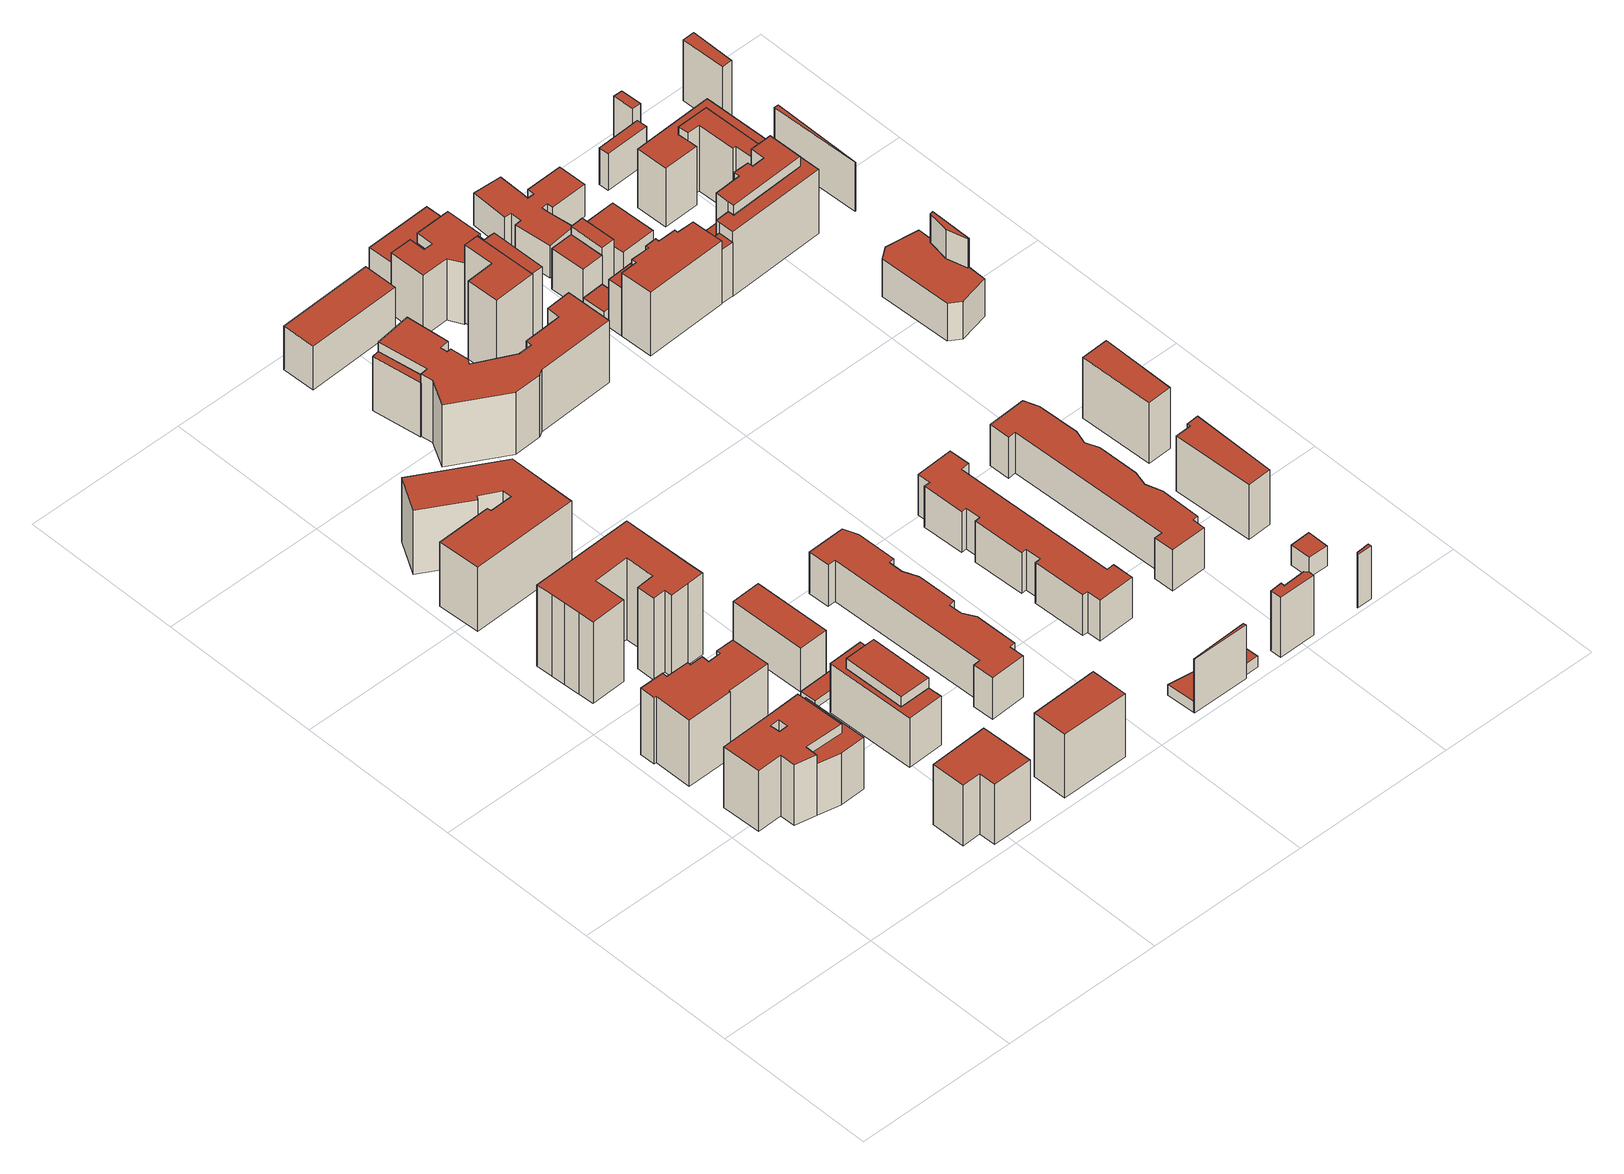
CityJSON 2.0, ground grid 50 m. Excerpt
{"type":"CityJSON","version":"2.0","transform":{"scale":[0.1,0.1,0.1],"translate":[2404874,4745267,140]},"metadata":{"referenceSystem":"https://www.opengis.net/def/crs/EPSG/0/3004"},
"CityObjects":{
"building1":{"type":"Building","attributes":{"ELEVATION":145.47,"GRONDA":166.79,"PIEDE":145.47,"ALTEZZA":21.32,"VOLUME":8102.01},"geometry":[{"type":"Solid","lod":"2","boundaries":[[[[0,1,2,3,4,5,6,7,8],[9,10,11,12]],[[0,8,13,14]],[[8,7,15,13]],[[7,6,16,15]],[[6,5,17,16]],[[5,4,18,17]],[[4,3,19,18]],[[3,2,20,19]],[[2,1,21,20]],[[1,0,14,21]],[[9,12,22,23]],[[12,11,24,22]],[[11,10,25,24]],[[10,9,23,25]],[[14,13,15,16,17,18,19,20,21],[23,22,24,25]]]],"semantics":{"surfaces":[{"type":"GroundSurface"},{"type":"WallSurface","hasWindows":0},{"type":"WallSurface","hasWindows":1},{"type":"RoofSurface"}],"values":[[0,1,1,2,1,2,2,2,2,2,1,2,1,2,3]]}}]},
"building2":{"type":"Building","attributes":{"ELEVATION":145.47,"GRONDA":163.65,"PIEDE":145.47,"ALTEZZA":18.18,"VOLUME":2042.93},"geometry":[{"type":"Solid","lod":"2","boundaries":[[[[26,27,28,29]],[[27,6,30,28]],[[6,7,31,30]],[[0,8,7,6,27,26,32]],[[0,32,33,34]],[[32,26,29,33]],[[7,8,35,31]],[[8,0,34,35]],[[34,33,29,28,30,31,35]]]],"semantics":{"surfaces":[{"type":"WallSurface","hasWindows":1},{"type":"WallSurface","hasWindows":0},{"type":"GroundSurface"},{"type":"RoofSurface"}],"values":[[0,1,0,2,1,0,1,1,3]]}}]},
"building3":{"type":"Building","attributes":{"ELEVATION":143.16,"GRONDA":166.51,"PIEDE":143.16,"ALTEZZA":23.35,"VOLUME":9089.71},"geometry":[{"type":"Solid","lod":"2","boundaries":[[[[36,37,38,39,40,41,42,43,44,45,46,47,48,49,50,51]],[[36,51,52,53]],[[51,50,54,52]],[[50,49,55,54]],[[49,48,56,55]],[[48,47,57,56]],[[47,46,58,57]],[[46,45,59,58]],[[45,44,60,59]],[[44,43,61,60]],[[43,42,62,61]],[[42,41,63,62]],[[41,40,64,63]],[[40,39,65,64]],[[39,38,66,65]],[[38,37,67,66]],[[37,36,53,67]],[[53,52,54,55,56,57,58,59,60,61,62,63,64,65,66,67]]]],"semantics":{"surfaces":[{"type":"GroundSurface"},{"type":"WallSurface","hasWindows":1},{"type":"WallSurface","hasWindows":0},{"type":"RoofSurface"}],"values":[[0,1,1,1,1,1,2,2,1,2,2,1,1,1,2,2,2,3]]}}]},
"building4":{"type":"Building","attributes":{"ELEVATION":145.33,"GRONDA":166.52,"PIEDE":145.33,"ALTEZZA":21.19,"VOLUME":8029.02},"geometry":[{"type":"Solid","lod":"2","boundaries":[[[[68,69,70,71,72,73]],[[68,73,74,75]],[[73,72,76,74]],[[72,71,77,76]],[[71,70,78,77]],[[70,69,79,78]],[[69,68,75,79]],[[75,74,76,77,78,79]]]],"semantics":{"surfaces":[{"type":"GroundSurface"},{"type":"WallSurface","hasWindows":0},{"type":"WallSurface","hasWindows":1},{"type":"RoofSurface"}],"values":[[0,1,2,2,2,2,2,3]]}}]},
"building5":{"type":"Building","attributes":{"ELEVATION":145.75,"GRONDA":174.41,"PIEDE":145.75,"ALTEZZA":28.66,"VOLUME":17131.13},"geometry":[{"type":"Solid","lod":"2","boundaries":[[[[80,81,82,83]],[[84,85,86,87,88,89,90,91,92,93,94,95,96,97,98,81,80]],[[84,80,83,99]],[[81,98,100,82]],[[98,97,101,100]],[[97,96,102,101]],[[96,95,103,102]],[[95,94,104,103]],[[94,93,105,104]],[[93,92,106,105]],[[92,91,107,106]],[[91,90,108,107]],[[90,89,109,108]],[[89,88,110,109]],[[88,87,111,110]],[[87,86,112,111]],[[86,85,113,112]],[[85,84,99,113]],[[99,83,82,100,101,102,103,104,105,106,107,108,109,110,111,112,113]]]],"semantics":{"surfaces":[{"type":"WallSurface","hasWindows":0},{"type":"GroundSurface"},{"type":"WallSurface","hasWindows":1},{"type":"RoofSurface"}],"values":[[0,1,0,0,2,2,2,2,0,0,0,0,0,0,0,2,0,2,3]]}}]},
"building6":{"type":"Building","attributes":{"ELEVATION":145.65,"GRONDA":168.22,"PIEDE":145.65,"ALTEZZA":22.57,"VOLUME":17190.1},"geometry":[{"type":"Solid","lod":"2","boundaries":[[[[114,115,116,117,118,119,120,121,122,123,124,125]],[[114,125,126,127]],[[125,124,128,126]],[[124,123,129,128]],[[123,122,130,129]],[[122,121,131,130]],[[121,120,132,131]],[[120,119,133,132]],[[119,118,134,133]],[[118,117,135,134]],[[117,116,136,135]],[[116,115,137,136]],[[115,114,127,137]],[[127,126,128,129,130,131,132,133,134,135,136,137]]]],"semantics":{"surfaces":[{"type":"GroundSurface"},{"type":"WallSurface","hasWindows":1},{"type":"WallSurface","hasWindows":0},{"type":"RoofSurface"}],"values":[[0,1,1,2,2,2,1,1,1,1,2,1,1,3]]}}]},
"building7":{"type":"Building","attributes":{"ELEVATION":145.27,"GRONDA":162.63,"PIEDE":145.27,"ALTEZZA":17.36,"VOLUME":2050.56},"geometry":[{"type":"Solid","lod":"2","boundaries":[[[[138,139,140,141,142,143,144,145]],[[138,145,146,147]],[[145,144,148,146]],[[144,143,149,148]],[[143,142,150,149]],[[142,141,151,150]],[[141,140,152,151]],[[140,139,153,152]],[[139,138,147,153]],[[147,146,148,149,150,151,152,153]]]],"semantics":{"surfaces":[{"type":"GroundSurface"},{"type":"WallSurface","hasWindows":1},{"type":"WallSurface","hasWindows":0},{"type":"RoofSurface"}],"values":[[0,1,1,1,1,2,2,2,1,3]]}}]},
"building8":{"type":"Building","attributes":{"ELEVATION":145.27,"GRONDA":166.13,"PIEDE":145.27,"ALTEZZA":20.86,"VOLUME":3864.51},"geometry":[{"type":"Solid","lod":"2","boundaries":[[[[141,140,139,138,154]],[[141,154,155,156]],[[154,138,157,155]],[[138,139,158,157]],[[139,140,159,158]],[[140,141,156,159]],[[156,155,157,158,159]]]],"semantics":{"surfaces":[{"type":"GroundSurface"},{"type":"WallSurface","hasWindows":1},{"type":"WallSurface","hasWindows":0},{"type":"RoofSurface"}],"values":[[0,1,2,1,1,2,3]]}}]},
"building9":{"type":"Building","attributes":{"ELEVATION":143.4,"GRONDA":145.98,"PIEDE":143.4,"ALTEZZA":2.58,"VOLUME":178.79},"geometry":[{"type":"Solid","lod":"2","boundaries":[[[[160,161,162,163,164]],[[160,164,165,166]],[[164,163,167,165]],[[163,162,168,167]],[[162,161,169,168]],[[161,160,166,169]],[[166,165,167,168,169]]]],"semantics":{"surfaces":[{"type":"GroundSurface"},{"type":"WallSurface","hasWindows":1},{"type":"WallSurface","hasWindows":0},{"type":"RoofSurface"}],"values":[[0,1,1,1,2,1,3]]}}]},
"building10":{"type":"Building","attributes":{"ELEVATION":145.9,"GRONDA":161.18,"PIEDE":145.9,"ALTEZZA":15.28,"VOLUME":3222.64},"geometry":[{"type":"Solid","lod":"2","boundaries":[[[[170,171,172,173]],[[170,173,174,175]],[[173,172,176,174]],[[172,171,177,176]],[[171,170,175,177]],[[175,174,176,177]]]],"semantics":{"surfaces":[{"type":"GroundSurface"},{"type":"WallSurface","hasWindows":1},{"type":"RoofSurface"}],"values":[[0,1,1,1,1,2]]}}]},
"building11":{"type":"Building","attributes":{"ELEVATION":145.06,"GRONDA":167.43,"PIEDE":145.06,"ALTEZZA":22.37,"VOLUME":11448.32},"geometry":[{"type":"Solid","lod":"2","boundaries":[[[[178,179,180,181]],[[178,181,182,183]],[[181,180,184,182]],[[180,179,185,184]],[[179,178,183,185]],[[183,182,184,185]]]],"semantics":{"surfaces":[{"type":"GroundSurface"},{"type":"WallSurface","hasWindows":0},{"type":"WallSurface","hasWindows":1},{"type":"RoofSurface"}],"values":[[0,1,1,2,1,3]]}}]},
"building12":{"type":"Building","attributes":{"ELEVATION":144.64,"GRONDA":159.07,"PIEDE":144.64,"ALTEZZA":14.43,"VOLUME":9654.58},"geometry":[{"type":"Solid","lod":"2","boundaries":[[[[186,187,188,189,190,191,192,193,194,195,196,197,198,199,200,201,202,203,204]],[[186,204,205,206]],[[204,203,207,205]],[[203,202,208,207]],[[202,201,209,208]],[[201,200,210,209]],[[200,199,211,210]],[[199,198,212,211]],[[198,197,213,212]],[[197,196,214,213]],[[196,195,215,214]],[[195,194,216,215]],[[194,193,217,216]],[[193,192,218,217]],[[192,191,219,218]],[[191,190,220,219]],[[190,189,221,220]],[[189,188,222,221]],[[188,187,223,222]],[[187,186,206,223]],[[206,205,207,208,209,210,211,212,213,214,215,216,217,218,219,220,221,222,223]]]],"semantics":{"surfaces":[{"type":"GroundSurface"},{"type":"WallSurface","hasWindows":1},{"type":"WallSurface","hasWindows":0},{"type":"RoofSurface"}],"values":[[0,1,2,1,2,1,1,1,1,2,1,1,1,1,2,2,1,1,2,1,3]]}}]},
"building13":{"type":"Building","attributes":{"ELEVATION":144.85,"GRONDA":163.81,"PIEDE":144.85,"ALTEZZA":18.96,"VOLUME":658.13},"geometry":[{"type":"Solid","lod":"2","boundaries":[[[[224,225,226,227]],[[224,227,228,229]],[[227,226,230,228]],[[226,225,231,230]],[[225,224,229,231]],[[229,228,230,231]]]],"semantics":{"surfaces":[{"type":"GroundSurface"},{"type":"WallSurface","hasWindows":1},{"type":"WallSurface","hasWindows":0},{"type":"RoofSurface"}],"values":[[0,1,1,1,2,3]]}}]},
"building14":{"type":"Building","attributes":{"ELEVATION":145.93,"GRONDA":161.15,"PIEDE":145.93,"ALTEZZA":15.22,"VOLUME":4550.49},"geometry":[{"type":"Solid","lod":"2","boundaries":[[[[232,233,234,235]],[[232,235,236,237]],[[235,234,238,236]],[[234,233,239,238]],[[233,232,237,239]],[[237,236,238,239]]]],"semantics":{"surfaces":[{"type":"GroundSurface"},{"type":"WallSurface","hasWindows":1},{"type":"RoofSurface"}],"values":[[0,1,1,1,1,2]]}}]},
"building15":{"type":"Building","attributes":{"ELEVATION":145.15,"GRONDA":167.04,"PIEDE":145.15,"ALTEZZA":21.89,"VOLUME":17002.85},"geometry":[{"type":"Solid","lod":"2","boundaries":[[[[240,241,242,243,244,245,246,247,248,249,250,251,252,253,254,255,256,257,258,259,260,261]],[[240,261,262,263]],[[261,260,264,262]],[[260,259,265,264]],[[259,258,266,265]],[[258,257,267,266]],[[257,256,268,267]],[[256,255,269,268]],[[255,254,270,269]],[[254,253,271,270]],[[253,252,272,271]],[[252,251,273,272]],[[251,250,274,273]],[[250,249,275,274]],[[249,248,276,275]],[[248,247,277,276]],[[247,246,278,277]],[[246,245,279,278]],[[245,244,280,279]],[[244,243,281,280]],[[243,242,282,281]],[[242,241,283,282]],[[241,240,263,283]],[[263,262,264,265,266,267,268,269,270,271,272,273,274,275,276,277,278,279,280,281,282,283]]]],"semantics":{"surfaces":[{"type":"GroundSurface"},{"type":"WallSurface","hasWindows":0},{"type":"WallSurface","hasWindows":1},{"type":"RoofSurface"}],"values":[[0,1,2,1,2,1,2,2,2,2,2,2,2,1,1,1,2,2,2,2,1,1,2,3]]}}]},
"building16":{"type":"Building","attributes":{"ELEVATION":144.18,"GRONDA":162.97,"PIEDE":144.18,"ALTEZZA":18.79,"VOLUME":3907.02},"geometry":[{"type":"Solid","lod":"2","boundaries":[[[[284,285,286,287]],[[284,287,288,289]],[[287,286,290,288]],[[286,285,291,290]],[[285,284,289,291]],[[289,288,290,291]]]],"semantics":{"surfaces":[{"type":"GroundSurface"},{"type":"WallSurface","hasWindows":1},{"type":"WallSurface","hasWindows":0},{"type":"RoofSurface"}],"values":[[0,1,2,2,1,3]]}}]},
"building17":{"type":"Building","attributes":{"ELEVATION":144.15,"GRONDA":147.93,"PIEDE":144.15,"ALTEZZA":3.78,"VOLUME":590.71},"geometry":[{"type":"Solid","lod":"2","boundaries":[[[[285,292,293,294]],[[292,295,296,293]],[[295,297,298,296]],[[297,284,299,298]],[[285,284,297,295,292]],[[284,285,294,299]],[[294,293,296,298,299]]]],"semantics":{"surfaces":[{"type":"WallSurface","hasWindows":0},{"type":"WallSurface","hasWindows":1},{"type":"GroundSurface"},{"type":"RoofSurface"}],"values":[[0,0,1,0,2,0,3]]}}]},
"building18":{"type":"Building","attributes":{"ELEVATION":144.5,"GRONDA":158.79,"PIEDE":144.5,"ALTEZZA":14.29,"VOLUME":9733.17},"geometry":[{"type":"Solid","lod":"2","boundaries":[[[[300,301,302,303,304,305,306,307,308,309,310,311,312,313,314,315,316,317,318,319]],[[300,319,320,321]],[[319,318,322,320]],[[318,317,323,322]],[[317,316,324,323]],[[316,315,325,324]],[[315,314,326,325]],[[314,313,327,326]],[[313,312,328,327]],[[312,311,329,328]],[[311,310,330,329]],[[310,309,331,330]],[[309,308,332,331]],[[308,307,333,332]],[[307,306,334,333]],[[306,305,335,334]],[[305,304,336,335]],[[304,303,337,336]],[[303,302,338,337]],[[302,301,339,338]],[[301,300,321,339]],[[321,320,322,323,324,325,326,327,328,329,330,331,332,333,334,335,336,337,338,339]]]],"semantics":{"surfaces":[{"type":"GroundSurface"},{"type":"WallSurface","hasWindows":1},{"type":"WallSurface","hasWindows":0},{"type":"RoofSurface"}],"values":[[0,1,2,2,2,1,2,2,1,2,2,1,2,2,1,1,2,1,1,1,2,3]]}}]},
"building19":{"type":"Building","attributes":{"ELEVATION":144.81,"GRONDA":172.16,"PIEDE":144.81,"ALTEZZA":27.35,"VOLUME":4652.11},"geometry":[{"type":"Solid","lod":"2","boundaries":[[[[340,341,342,343,344,345,346]],[[340,346,347,348]],[[346,345,349,347]],[[345,344,350,349]],[[344,343,351,350]],[[343,342,352,351]],[[342,341,353,352]],[[341,340,348,353]],[[348,347,349,350,351,352,353]]]],"semantics":{"surfaces":[{"type":"GroundSurface"},{"type":"WallSurface","hasWindows":0},{"type":"WallSurface","hasWindows":1},{"type":"RoofSurface"}],"values":[[0,1,2,2,1,1,1,2,3]]}}]},
"building20":{"type":"Building","attributes":{"ELEVATION":144.22,"GRONDA":165.76,"PIEDE":144.22,"ALTEZZA":21.54,"VOLUME":5627.89},"geometry":[{"type":"Solid","lod":"2","boundaries":[[[[354,355,356,357]],[[358,355,354,359,360,361,362,363,364,365,366,367,368]],[[358,368,369,370]],[[368,367,371,369]],[[367,366,372,371]],[[366,365,373,372]],[[365,364,374,373]],[[364,363,375,374]],[[363,362,376,375]],[[362,361,377,376]],[[361,360,378,377]],[[360,359,379,378]],[[359,354,357,379]],[[355,358,370,356]],[[370,369,371,372,373,374,375,376,377,378,379,357,356]]]],"semantics":{"surfaces":[{"type":"WallSurface","hasWindows":0},{"type":"GroundSurface"},{"type":"WallSurface","hasWindows":1},{"type":"RoofSurface"}],"values":[[0,1,2,2,2,0,0,0,0,0,0,2,0,0,3]]}}]},
"building21":{"type":"Building","attributes":{"ELEVATION":144.22,"GRONDA":162.41,"PIEDE":144.22,"ALTEZZA":18.19,"VOLUME":2998.02},"geometry":[{"type":"Solid","lod":"2","boundaries":[[[[366,365,364,363,362,361,380,381]],[[366,381,382,383]],[[381,380,384,382]],[[380,361,385,384]],[[361,362,386,385]],[[362,363,387,386]],[[363,364,388,387]],[[364,365,389,388]],[[365,366,383,389]],[[383,382,384,385,386,387,388,389]]]],"semantics":{"surfaces":[{"type":"GroundSurface"},{"type":"WallSurface","hasWindows":1},{"type":"WallSurface","hasWindows":0},{"type":"RoofSurface"}],"values":[[0,1,1,1,2,1,1,2,2,3]]}}]},
"building22":{"type":"Building","attributes":{"ELEVATION":144.69,"GRONDA":169.06,"PIEDE":144.69,"ALTEZZA":24.37,"VOLUME":2410.83},"geometry":[{"type":"Solid","lod":"2","boundaries":[[[[390,391,392,393,394]],[[390,394,395,396]],[[394,393,397,395]],[[393,392,398,397]],[[392,391,399,398]],[[391,390,396,399]],[[396,395,397,398,399]]]],"semantics":{"surfaces":[{"type":"GroundSurface"},{"type":"WallSurface","hasWindows":1},{"type":"WallSurface","hasWindows":0},{"type":"RoofSurface"}],"values":[[0,1,2,1,2,2,3]]}}]},
"building23":{"type":"Building","attributes":{"ELEVATION":143.47,"GRONDA":164.48,"PIEDE":143.47,"ALTEZZA":21.01,"VOLUME":9070.74},"geometry":[{"type":"Solid","lod":"2","boundaries":[[[[400,401,402,403,404,405,406]],[[400,406,407,408]],[[406,405,409,407]],[[405,404,410,409]],[[404,403,411,410]],[[403,402,412,411]],[[402,401,413,412]],[[401,400,408,413]],[[408,407,409,410,411,412,413]]]],"semantics":{"surfaces":[{"type":"GroundSurface"},{"type":"WallSurface","hasWindows":1},{"type":"WallSurface","hasWindows":0},{"type":"RoofSurface"}],"values":[[0,1,1,1,2,1,2,2,3]]}}]},
"building24":{"type":"Building","attributes":{"ELEVATION":144.73,"GRONDA":161.47,"PIEDE":144.73,"ALTEZZA":16.74,"VOLUME":613.51},"geometry":[{"type":"Solid","lod":"2","boundaries":[[[[414,415,416,417,418,419]],[[414,419,420,421]],[[419,418,422,420]],[[418,417,423,422]],[[417,416,424,423]],[[416,415,425,424]],[[415,414,421,425]],[[421,420,422,423,424,425]]]],"semantics":{"surfaces":[{"type":"GroundSurface"},{"type":"WallSurface","hasWindows":0},{"type":"WallSurface","hasWindows":1},{"type":"RoofSurface"}],"values":[[0,1,2,2,1,1,2,3]]}}]},
"building25":{"type":"Building","attributes":{"ELEVATION":143.48,"GRONDA":157.75,"PIEDE":143.48,"ALTEZZA":14.27,"VOLUME":9885.17},"geometry":[{"type":"Solid","lod":"2","boundaries":[[[[426,427,428,429,430,431,432,433,434,435,436,437,438,439,440,441,442]],[[426,442,443,444]],[[442,441,445,443]],[[441,440,446,445]],[[440,439,447,446]],[[439,438,448,447]],[[438,437,449,448]],[[437,436,450,449]],[[436,435,451,450]],[[435,434,452,451]],[[434,433,453,452]],[[433,432,454,453]],[[432,431,455,454]],[[431,430,456,455]],[[430,429,457,456]],[[429,428,458,457]],[[428,427,459,458]],[[427,426,444,459]],[[444,443,445,446,447,448,449,450,451,452,453,454,455,456,457,458,459]]]],"semantics":{"surfaces":[{"type":"GroundSurface"},{"type":"WallSurface","hasWindows":1},{"type":"WallSurface","hasWindows":0},{"type":"RoofSurface"}],"values":[[0,1,2,1,1,1,2,2,2,2,1,2,2,2,1,1,2,1,3]]}}]},
"building26":{"type":"Building","attributes":{"ELEVATION":144.56,"GRONDA":148.8,"PIEDE":144.57,"ALTEZZA":4.23,"VOLUME":207.19},"geometry":[{"type":"Solid","lod":"2","boundaries":[[[[460,461,462,463]],[[460,463,464,465]],[[463,462,466,464]],[[462,461,467,466]],[[461,460,465,467]],[[465,464,466,467]]]],"semantics":{"surfaces":[{"type":"GroundSurface"},{"type":"WallSurface","hasWindows":1},{"type":"WallSurface","hasWindows":0},{"type":"RoofSurface"}],"values":[[0,1,1,2,2,3]]}}]},
"building27":{"type":"Building","attributes":{"ELEVATION":144.56,"GRONDA":158.8,"PIEDE":144.57,"ALTEZZA":14.23,"VOLUME":1052.29},"geometry":[{"type":"Solid","lod":"2","boundaries":[[[[461,460,468,469]],[[461,469,470,471]],[[469,468,472,470]],[[468,460,473,472]],[[460,461,471,473]],[[471,470,472,473]]]],"semantics":{"surfaces":[{"type":"GroundSurface"},{"type":"WallSurface","hasWindows":0},{"type":"WallSurface","hasWindows":1},{"type":"RoofSurface"}],"values":[[0,1,1,1,2,3]]}}]},
"building28":{"type":"Building","attributes":{"ELEVATION":144.73,"GRONDA":166.88,"PIEDE":144.73,"ALTEZZA":22.15,"VOLUME":6110.2},"geometry":[{"type":"Solid","lod":"2","boundaries":[[[[474,475,476,477,478,479,480,417,416,415,414,481,482,483,484]],[[474,484,485,486]],[[484,483,487,485]],[[483,482,488,487]],[[482,481,489,488]],[[481,414,490,489]],[[414,415,491,490]],[[415,416,492,491]],[[416,417,493,492]],[[417,480,494,493]],[[480,479,495,494]],[[479,478,496,495]],[[478,477,497,496]],[[477,476,498,497]],[[476,475,499,498]],[[475,474,486,499]],[[486,485,487,488,489,490,491,492,493,494,495,496,497,498,499]]]],"semantics":{"surfaces":[{"type":"GroundSurface"},{"type":"WallSurface","hasWindows":0},{"type":"WallSurface","hasWindows":1},{"type":"RoofSurface"}],"values":[[0,1,2,1,2,1,2,2,1,1,2,1,1,2,1,1,3]]}}]},
"building29":{"type":"Building","attributes":{"ELEVATION":142.63,"GRONDA":161.26,"PIEDE":142.63,"ALTEZZA":18.63,"VOLUME":9095.61},"geometry":[{"type":"Solid","lod":"2","boundaries":[[[[500,501,502,503,504,505]],[[500,505,506,507]],[[505,504,508,506]],[[504,503,509,508]],[[503,502,510,509]],[[502,501,511,510]],[[501,500,507,511]],[[507,506,508,509,510,511]]]],"semantics":{"surfaces":[{"type":"GroundSurface"},{"type":"WallSurface","hasWindows":0},{"type":"WallSurface","hasWindows":1},{"type":"RoofSurface"}],"values":[[0,1,2,1,2,2,1,3]]}}]},
"building30":{"type":"Building","attributes":{"ELEVATION":144.56,"GRONDA":161.57,"PIEDE":144.57,"ALTEZZA":17,"VOLUME":734.51},"geometry":[{"type":"Solid","lod":"2","boundaries":[[[[512,461,469,513]],[[512,513,514,515]],[[513,469,516,514]],[[469,461,517,516]],[[461,512,515,517]],[[515,514,516,517]]]],"semantics":{"surfaces":[{"type":"GroundSurface"},{"type":"WallSurface","hasWindows":1},{"type":"WallSurface","hasWindows":0},{"type":"RoofSurface"}],"values":[[0,1,2,2,1,3]]}}]},
"building31":{"type":"Building","attributes":{"ELEVATION":142.73,"GRONDA":149.74,"PIEDE":142.73,"ALTEZZA":7.01,"VOLUME":1088.73},"geometry":[{"type":"Solid","lod":"2","boundaries":[[[[518,519,520,521]],[[518,521,522,523]],[[521,520,524,522]],[[520,519,525,524]],[[519,518,523,525]],[[523,522,524,525]]]],"semantics":{"surfaces":[{"type":"GroundSurface"},{"type":"WallSurface","hasWindows":0},{"type":"WallSurface","hasWindows":1},{"type":"RoofSurface"}],"values":[[0,1,2,2,1,3]]}}]},
"building32":{"type":"Building","attributes":{"ELEVATION":144.49,"GRONDA":159.07,"PIEDE":144.49,"ALTEZZA":14.58,"VOLUME":2227.47},"geometry":[{"type":"Solid","lod":"2","boundaries":[[[[526,527,528,529,530]],[[526,530,531,532]],[[530,529,533,531]],[[529,528,534,533]],[[528,527,535,534]],[[527,526,532,535]],[[532,531,533,534,535]]]],"semantics":{"surfaces":[{"type":"GroundSurface"},{"type":"WallSurface","hasWindows":1},{"type":"RoofSurface"}],"values":[[0,1,1,1,1,1,2]]}}]},
"building33":{"type":"Building","attributes":{"ELEVATION":145.01,"GRONDA":160.27,"PIEDE":145.01,"ALTEZZA":15.26,"VOLUME":592.05},"geometry":[{"type":"Solid","lod":"2","boundaries":[[[[536,537,538,539,540,541,542]],[[536,542,543,544]],[[542,541,545,543]],[[541,540,546,545]],[[540,539,547,546]],[[539,538,548,547]],[[538,537,549,548]],[[537,536,544,549]],[[544,543,545,546,547,548,549]]]],"semantics":{"surfaces":[{"type":"GroundSurface"},{"type":"WallSurface","hasWindows":0},{"type":"WallSurface","hasWindows":1},{"type":"RoofSurface"}],"values":[[0,1,2,1,2,1,1,2,3]]}}]},
"building34":{"type":"Building","attributes":{"ELEVATION":144.18,"GRONDA":155.41,"PIEDE":144.18,"ALTEZZA":11.23,"VOLUME":3747.31},"geometry":[{"type":"Solid","lod":"2","boundaries":[[[[550,551,552,553,554,555,556,557,558,559,560,561,562,563,564,565,566,567]],[[550,567,568,569]],[[567,566,570,568]],[[566,565,571,570]],[[565,564,572,571]],[[564,563,573,572]],[[563,562,574,573]],[[562,561,575,574]],[[561,560,576,575]],[[560,559,577,576]],[[559,558,578,577]],[[558,557,579,578]],[[557,556,580,579]],[[556,555,581,580]],[[555,554,582,581]],[[554,553,583,582]],[[553,552,584,583]],[[552,551,585,584]],[[551,550,569,585]],[[569,568,570,571,572,573,574,575,576,577,578,579,580,581,582,583,584,585]]]],"semantics":{"surfaces":[{"type":"GroundSurface"},{"type":"WallSurface","hasWindows":1},{"type":"WallSurface","hasWindows":0},{"type":"RoofSurface"}],"values":[[0,1,2,2,1,2,2,1,2,2,1,1,2,1,1,2,2,2,2,3]]}}]},
"building35":{"type":"Building","attributes":{"ELEVATION":142.27,"GRONDA":161.54,"PIEDE":142.27,"ALTEZZA":19.27,"VOLUME":7665.65},"geometry":[{"type":"Solid","lod":"2","boundaries":[[[[586,587,588,589,590,591]],[[586,591,592,593]],[[591,590,594,592]],[[590,589,595,594]],[[589,588,596,595]],[[588,587,597,596]],[[587,586,593,597]],[[593,592,594,595,596,597]]]],"semantics":{"surfaces":[{"type":"GroundSurface"},{"type":"WallSurface","hasWindows":0},{"type":"WallSurface","hasWindows":1},{"type":"RoofSurface"}],"values":[[0,1,2,2,1,1,2,3]]}}]},
"building36":{"type":"Building","attributes":{"ELEVATION":144.79,"GRONDA":163.74,"PIEDE":144.79,"ALTEZZA":18.95,"VOLUME":342.68},"geometry":[{"type":"Solid","lod":"2","boundaries":[[[[598,599,600,601]],[[598,601,602,603]],[[601,600,604,602]],[[600,599,605,604]],[[599,598,603,605]],[[603,602,604,605]]]],"semantics":{"surfaces":[{"type":"GroundSurface"},{"type":"WallSurface","hasWindows":0},{"type":"WallSurface","hasWindows":1},{"type":"RoofSurface"}],"values":[[0,1,1,1,2,3]]}}]},
"building37":{"type":"Building","attributes":{"ELEVATION":143.03,"GRONDA":164.3,"PIEDE":143.03,"ALTEZZA":21.27,"VOLUME":8510.91},"geometry":[{"type":"Solid","lod":"2","boundaries":[[[[606,607,608,609]],[[606,609,610,611]],[[609,608,612,610]],[[608,607,613,612]],[[607,606,611,613]],[[611,610,612,613]]]],"semantics":{"surfaces":[{"type":"GroundSurface"},{"type":"WallSurface","hasWindows":1},{"type":"WallSurface","hasWindows":0},{"type":"RoofSurface"}],"values":[[0,1,1,1,2,3]]}}]},
"building38":{"type":"Building","attributes":{"ELEVATION":145.07,"GRONDA":150.22,"PIEDE":145.07,"ALTEZZA":5.15,"VOLUME":666.85},"geometry":[{"type":"Solid","lod":"2","boundaries":[[[[614,615,616,617,618,619,620,621,622,623,624,625,626,627,628,629]],[[614,629,630,631]],[[629,628,632,630]],[[628,627,633,632]],[[627,626,634,633]],[[626,625,635,634]],[[625,624,636,635]],[[624,623,637,636]],[[623,622,638,637]],[[622,621,639,638]],[[621,620,640,639]],[[620,619,641,640]],[[619,618,642,641]],[[618,617,643,642]],[[617,616,644,643]],[[616,615,645,644]],[[615,614,631,645]],[[631,630,632,633,634,635,636,637,638,639,640,641,642,643,644,645]]]],"semantics":{"surfaces":[{"type":"GroundSurface"},{"type":"WallSurface","hasWindows":1},{"type":"WallSurface","hasWindows":0},{"type":"RoofSurface"}],"values":[[0,1,1,2,1,1,2,2,2,2,1,1,2,1,2,1,1,3]]}}]},
"building39":{"type":"Building","attributes":{"ELEVATION":144.84,"GRONDA":147.76,"PIEDE":144.84,"ALTEZZA":2.92,"VOLUME":158.43},"geometry":[{"type":"Solid","lod":"2","boundaries":[[[[646,647,648,649,650]],[[646,650,651,652]],[[650,649,653,651]],[[649,648,654,653]],[[648,647,655,654]],[[647,646,652,655]],[[652,651,653,654,655]]]],"semantics":{"surfaces":[{"type":"GroundSurface"},{"type":"WallSurface","hasWindows":1},{"type":"WallSurface","hasWindows":0},{"type":"RoofSurface"}],"values":[[0,1,2,1,2,2,3]]}}]},
"building40":{"type":"Building","attributes":{"ELEVATION":144.72,"GRONDA":167.34,"PIEDE":144.72,"ALTEZZA":22.62,"VOLUME":3536.01},"geometry":[{"type":"Solid","lod":"2","boundaries":[[[[656,657,658,659,660,661,662,663,664]],[[656,664,665,666]],[[664,663,667,665]],[[663,662,668,667]],[[662,661,669,668]],[[661,660,670,669]],[[660,659,671,670]],[[659,658,672,671]],[[658,657,673,672]],[[657,656,666,673]],[[666,665,667,668,669,670,671,672,673]]]],"semantics":{"surfaces":[{"type":"GroundSurface"},{"type":"WallSurface","hasWindows":1},{"type":"WallSurface","hasWindows":0},{"type":"RoofSurface"}],"values":[[0,1,2,2,2,1,2,1,2,2,3]]}}]},
"building41":{"type":"Building","attributes":{"ELEVATION":144.72,"GRONDA":170.66,"PIEDE":144.72,"ALTEZZA":25.94,"VOLUME":4809.13},"geometry":[{"type":"Solid","lod":"2","boundaries":[[[[659,674,675,676,677,678,679,680,681,662,661,660]],[[659,660,682,683]],[[660,661,684,682]],[[661,662,685,684]],[[662,681,686,685]],[[681,680,687,686]],[[680,679,688,687]],[[679,678,689,688]],[[678,677,690,689]],[[677,676,691,690]],[[676,675,692,691]],[[675,674,693,692]],[[674,659,683,693]],[[683,682,684,685,686,687,688,689,690,691,692,693]]]],"semantics":{"surfaces":[{"type":"GroundSurface"},{"type":"WallSurface","hasWindows":0},{"type":"WallSurface","hasWindows":1},{"type":"RoofSurface"}],"values":[[0,1,2,1,1,2,2,1,1,1,1,1,2,3]]}}]},
"building42":{"type":"Building","attributes":{"ELEVATION":144.31,"GRONDA":157.29,"PIEDE":144.31,"ALTEZZA":12.98,"VOLUME":540.81},"geometry":[{"type":"Solid","lod":"2","boundaries":[[[[694,695,696,697]],[[694,697,698,699]],[[697,696,700,698]],[[696,695,701,700]],[[695,694,699,701]],[[699,698,700,701]]]],"semantics":{"surfaces":[{"type":"GroundSurface"},{"type":"WallSurface","hasWindows":0},{"type":"WallSurface","hasWindows":1},{"type":"RoofSurface"}],"values":[[0,1,2,1,2,3]]}}]},
"building43":{"type":"Building","attributes":{"ELEVATION":144.74,"GRONDA":165.18,"PIEDE":144.74,"ALTEZZA":20.44,"VOLUME":5108.8},"geometry":[{"type":"Solid","lod":"2","boundaries":[[[[663,662,681,702,703,704,705,706,707,708]],[[663,708,709,710]],[[708,707,711,709]],[[707,706,712,711]],[[706,705,713,712]],[[705,704,714,713]],[[704,703,715,714]],[[703,702,716,715]],[[702,681,717,716]],[[681,662,718,717]],[[662,663,710,718]],[[710,709,711,712,713,714,715,716,717,718]]]],"semantics":{"surfaces":[{"type":"GroundSurface"},{"type":"WallSurface","hasWindows":0},{"type":"WallSurface","hasWindows":1},{"type":"RoofSurface"}],"values":[[0,1,1,2,2,2,1,1,2,2,2,3]]}}]},
"building44":{"type":"Building","attributes":{"ELEVATION":140.86,"GRONDA":154.13,"PIEDE":140.86,"ALTEZZA":13.27,"VOLUME":8508.1},"geometry":[{"type":"Solid","lod":"2","boundaries":[[[[719,720,721,722,723,724,725,726,727,728,729]],[[719,729,730,731]],[[729,728,732,730]],[[728,727,733,732]],[[727,726,734,733]],[[726,725,735,734]],[[725,724,736,735]],[[724,723,737,736]],[[723,722,738,737]],[[722,721,739,738]],[[721,720,740,739]],[[720,719,731,740]],[[731,730,732,733,734,735,736,737,738,739,740]]]],"semantics":{"surfaces":[{"type":"GroundSurface"},{"type":"WallSurface","hasWindows":1},{"type":"WallSurface","hasWindows":0},{"type":"RoofSurface"}],"values":[[0,1,2,1,1,1,1,1,1,2,1,2,3]]}}]},
"building45":{"type":"Building","attributes":{"ELEVATION":144.79,"GRONDA":167.9,"PIEDE":144.79,"ALTEZZA":23.11,"VOLUME":2824.15},"geometry":[{"type":"Solid","lod":"2","boundaries":[[[[741,742,743,744]],[[745,746,747,748,742,741,749,750]],[[745,750,751,752]],[[750,749,753,751]],[[749,741,744,753]],[[742,748,754,743]],[[748,747,755,754]],[[747,746,756,755]],[[746,745,752,756]],[[752,751,753,744,743,754,755,756]]]],"semantics":{"surfaces":[{"type":"WallSurface","hasWindows":1},{"type":"GroundSurface"},{"type":"WallSurface","hasWindows":0},{"type":"RoofSurface"}],"values":[[0,1,0,0,0,2,0,0,0,3]]}}]},
"building46":{"type":"Building","attributes":{"ELEVATION":140.86,"GRONDA":164.21,"PIEDE":140.86,"ALTEZZA":23.35,"VOLUME":4695.56},"geometry":[{"type":"Solid","lod":"2","boundaries":[[[[723,722,721,720,719]],[[723,719,757,758]],[[719,720,759,757]],[[720,721,760,759]],[[721,722,761,760]],[[722,723,758,761]],[[758,757,759,760,761]]]],"semantics":{"surfaces":[{"type":"GroundSurface"},{"type":"WallSurface","hasWindows":1},{"type":"RoofSurface"}],"values":[[0,1,1,1,1,1,2]]}}]},
"building47":{"type":"Building","attributes":{"ELEVATION":144.15,"GRONDA":160.24,"PIEDE":144.15,"ALTEZZA":16.09,"VOLUME":280.12},"geometry":[{"type":"Solid","lod":"2","boundaries":[[[[762,763,764,765]],[[762,765,766,767]],[[765,764,768,766]],[[764,763,769,768]],[[763,762,767,769]],[[767,766,768,769]]]],"semantics":{"surfaces":[{"type":"GroundSurface"},{"type":"WallSurface","hasWindows":1},{"type":"WallSurface","hasWindows":0},{"type":"RoofSurface"}],"values":[[0,1,2,2,1,3]]}}]},
"building48":{"type":"Building","attributes":{"ELEVATION":144.15,"GRONDA":0,"PIEDE":144.15,"ALTEZZA":0,"VOLUME":0},"geometry":[{"type":"MultiSurface","lod":"0","boundaries":[[[770,771,772,762,763,773]]]}]},
"building49":{"type":"Building","attributes":{"ELEVATION":144.15,"GRONDA":161.26,"PIEDE":144.15,"ALTEZZA":17.11,"VOLUME":2011.29},"geometry":[{"type":"Solid","lod":"2","boundaries":[[[[774,775,776,777]],[[774,777,778,779]],[[777,776,780,778]],[[776,775,781,780]],[[775,774,779,781]],[[779,778,780,781]]]],"semantics":{"surfaces":[{"type":"GroundSurface"},{"type":"WallSurface","hasWindows":1},{"type":"RoofSurface"}],"values":[[0,1,1,1,1,2]]}}]},
"building50":{"type":"Building","attributes":{"ELEVATION":143.28,"GRONDA":164.65,"PIEDE":143.28,"ALTEZZA":21.37,"VOLUME":5989.78},"geometry":[{"type":"Solid","lod":"2","boundaries":[[[[782,783,784,785]],[[782,785,786,787]],[[785,784,788,786]],[[784,783,789,788]],[[783,782,787,789]],[[787,786,788,789]]]],"semantics":{"surfaces":[{"type":"GroundSurface"},{"type":"WallSurface","hasWindows":1},{"type":"WallSurface","hasWindows":0},{"type":"RoofSurface"}],"values":[[0,1,2,2,1,3]]}}]}
},
"vertices":[
[176,379,55],[112,393,55],[110,440,55],[33,438,55],[28,560,55],[192,564,55],[290,567,55],[296,416,55],[176,418,55],[194,504,55],[192,534,55],[164,532,55],[166,503,55],[176,418,268],[176,379,268],[296,416,268],[290,567,268],[192,564,268],[28,560,268],[33,438,268],[110,440,268],[112,393,268],[166,503,268],[194,504,268],[164,532,268],[192,534,268],
[325,366,55],[317,568,55],[317,568,237],[325,366,237],[290,567,237],[296,416,237],[246,364,55],[246,364,237],[176,379,237],[176,418,237],
[99,854,32],[99,839,32],[170,839,32],[170,828,32],[210,829,32],[210,805,32],[250,806,32],[250,819,32],[306,819,32],[311,698,32],[175,695,32],[175,690,32],[32,688,32],[31,806,32],[24,806,32],[23,854,32],[23,854,265],[99,854,265],[24,806,265],[31,806,265],[32,688,265],[175,690,265],[175,695,265],[311,698,265],[306,819,265],[250,819,265],[250,806,265],[210,805,265],[210,829,265],[170,828,265],[170,839,265],[99,839,265],
[545,164,53],[551,2,53],[428,2,53],[426,54,53],[368,52,53],[365,158,53],[365,158,265],[545,164,265],[368,52,265],[426,54,265],[428,2,265],[551,2,265],
[148,1147,58],[259,1152,58],[259,1152,344],[148,1147,344],[152,1050,58],[42,1046,58],[40,1096,58],[37,1145,58],[35,1188,58],[32,1238,58],[349,1247,58],[356,1042,58],[359,984,58],[306,982,58],[249,979,58],[248,1004,58],[209,1003,58],[207,1059,58],[263,1062,58],[152,1050,344],[263,1062,344],[207,1059,344],[209,1003,344],[248,1004,344],[249,979,344],[306,982,344],[359,984,344],[356,1042,344],[349,1247,344],[32,1238,344],[35,1188,344],[37,1145,344],[40,1096,344],[42,1046,344],
[336,1646,57],[340,1437,57],[10,1429,57],[3,1558,57],[171,1563,57],[172,1551,57],[243,1552,57],[241,1581,57],[182,1611,57],[174,1601,57],[32,1684,57],[91,1788,57],[91,1788,282],[336,1646,282],[32,1684,282],[174,1601,282],[182,1611,282],[241,1581,282],[243,1552,282],[172,1551,282],[171,1563,282],[3,1558,282],[10,1429,282],[340,1437,282],
[559,582,53],[468,580,53],[474,388,53],[570,389,53],[572,347,53],[461,344,53],[452,620,53],[558,623,53],[558,623,226],[559,582,226],[452,620,226],[461,344,226],[572,347,226],[570,389,226],[474,388,226],[468,580,226],
[564,582,53],[564,582,261],[570,389,261],[559,582,261],[468,580,261],[474,388,261],
[444,719,34],[534,722,34],[583,724,34],[585,673,34],[448,670,34],[448,670,60],[444,719,60],[585,673,60],[583,724,60],[534,722,60],
[534,722,59],[444,719,59],[436,955,59],[525,958,59],[525,958,212],[534,722,212],[436,955,212],[444,719,212],
[877,2,51],[669,2,51],[666,109,51],[873,114,51],[873,114,274],[877,2,274],[666,109,274],[669,2,274],
[842,334,46],[733,329,46],[730,395,46],[752,397,46],[734,900,46],[710,900,46],[708,965,46],[824,968,46],[840,925,46],[844,803,46],[827,801,46],[828,758,46],[847,714,46],[851,592,46],[832,589,46],[834,550,46],[854,513,46],[858,381,46],[840,379,46],[840,379,191],[842,334,191],[858,381,191],[854,513,191],[834,550,191],[832,589,191],[851,592,191],[847,714,191],[828,758,191],[827,801,191],[844,803,191],[840,925,191],[824,968,191],[708,965,191],[710,900,191],[734,900,191],[752,397,191],[730,395,191],[733,329,191],
[385,2028,48],[363,2179,48],[385,2182,48],[408,2030,48],[408,2030,238],[385,2028,238],[385,2182,238],[363,2179,238],
[589,2335,59],[298,2325,59],[294,2427,59],[586,2438,59],[586,2438,212],[589,2335,212],[294,2427,212],[298,2325,212],
[385,2028,52],[408,2030,52],[385,2182,52],[498,2196,52],[513,2064,52],[484,2061,52],[487,2040,52],[500,2041,52],[506,1986,52],[496,1971,52],[612,1911,52],[654,1912,52],[655,1931,52],[772,1937,52],[772,1978,52],[849,1982,52],[854,1842,52],[613,1831,52],[596,1821,52],[511,1819,52],[348,1912,52],[390,1991,52],[390,1991,270],[385,2028,270],[348,1912,270],[511,1819,270],[596,1821,270],[613,1831,270],[854,1842,270],[849,1982,270],[772,1978,270],[772,1937,270],[655,1931,270],[654,1912,270],[612,1911,270],[496,1971,270],[506,1986,270],[500,2041,270],[487,2040,270],[484,2061,270],[513,2064,270],[498,2196,270],[385,2182,270],[408,2030,270],
[1115,6,42],[1291,11,42],[1292,2,42],[1115,2,42],[1115,2,230],[1115,6,230],[1292,2,230],[1291,11,230],
[1341,12,42],[1341,12,79],[1291,11,79],[1339,62,42],[1339,62,79],[1110,94,42],[1110,94,79],[1115,6,79],
[1185,917,45],[1205,413,45],[1228,414,45],[1231,349,45],[1117,345,45],[1115,389,45],[1099,389,45],[1092,553,45],[1109,554,45],[1107,602,45],[1090,601,45],[1084,762,45],[1101,763,45],[1099,810,45],[1082,809,45],[1077,938,45],[1096,938,45],[1095,979,45],[1209,984,45],[1212,919,45],[1212,919,188],[1185,917,188],[1209,984,188],[1095,979,188],[1096,938,188],[1077,938,188],[1082,809,188],[1099,810,188],[1101,763,188],[1084,762,188],[1090,601,188],[1107,602,188],[1109,554,188],[1092,553,188],[1099,389,188],[1115,389,188],[1117,345,188],[1231,349,188],[1228,414,188],[1205,413,188],
[792,2077,48],[793,2054,48],[664,2048,48],[660,2146,48],[744,2150,48],[741,2245,48],[785,2246,48],[785,2246,322],[792,2077,322],[741,2245,322],[744,2150,322],[660,2146,322],[664,2048,322],[793,2054,322],
[741,2245,42],[785,2246,42],[785,2246,258],[741,2245,258],[833,2247,42],[719,2286,42],[636,2284,42],[633,2397,42],[700,2398,42],[701,2349,42],[729,2349,42],[728,2402,42],[836,2405,42],[840,2292,42],[832,2292,42],[832,2292,258],[833,2247,258],[840,2292,258],[836,2405,258],[728,2402,258],[729,2349,258],[701,2349,258],[700,2398,258],[633,2397,258],[636,2284,258],[719,2286,258],
[630,2472,42],[833,2478,42],[833,2478,224],[836,2405,224],[630,2472,224],[633,2397,224],[700,2398,224],[701,2349,224],[729,2349,224],[728,2402,224],
[792,2077,47],[785,2246,47],[833,2247,47],[845,2247,47],[849,2078,47],[849,2078,291],[792,2077,291],[845,2247,291],[833,2247,291],[785,2246,291],
[1446,38,35],[1446,26,35],[1515,29,35],[1524,19,35],[1524,2,35],[1410,2,35],[1409,36,35],[1409,36,245],[1446,38,245],[1410,2,245],[1524,2,245],[1524,19,245],[1515,29,245],[1446,26,245],
[1087,1960,47],[1043,1959,47],[1045,1944,47],[993,1942,47],[991,1987,47],[1086,1991,47],[1086,1991,215],[1087,1960,215],[991,1987,215],[993,1942,215],[1045,1944,215],[1043,1959,215],
[1485,951,35],[1491,824,35],[1478,783,35],[1494,744,35],[1498,618,35],[1486,573,35],[1502,525,35],[1504,400,35],[1487,399,35],[1488,359,35],[1377,356,35],[1374,419,35],[1398,419,35],[1378,926,35],[1354,924,35],[1352,989,35],[1469,995,35],[1469,995,178],[1485,951,178],[1352,989,178],[1354,924,178],[1378,926,178],[1398,419,178],[1374,419,178],[1377,356,178],[1488,359,178],[1487,399,178],[1504,400,178],[1502,525,178],[1486,573,178],[1498,618,178],[1494,744,178],[1478,783,178],[1491,824,178],
[987,2075,46],[1055,2078,46],[1059,2006,46],[991,2003,46],[991,2003,88],[987,2075,88],[1059,2006,88],[1055,2078,88],
[982,2183,46],[1051,2186,46],[1051,2186,188],[1055,2078,188],[982,2183,188],[987,2075,188],
[1150,1960,47],[1192,1960,47],[1193,1950,47],[1245,1950,47],[1248,1898,47],[1251,1852,47],[997,1842,47],[1102,1960,47],[1102,1970,47],[1137,1971,47],[1137,1960,47],[1137,1960,269],[1150,1960,269],[1137,1971,269],[1102,1970,269],[1102,1960,269],[1087,1960,269],[1043,1959,269],[1045,1944,269],[993,1942,269],[997,1842,269],[1251,1852,269],[1248,1898,269],[1245,1950,269],[1193,1950,269],[1192,1960,269],
[1721,2,26],[1674,2,26],[1675,4,26],[1680,9,26],[1682,9,26],[1720,12,26],[1720,12,213],[1721,2,213],[1682,9,213],[1680,9,213],[1675,4,213],[1674,2,213],
[1096,2080,46],[1091,2188,46],[1091,2188,216],[1096,2080,216],[1051,2186,216],[1055,2078,216],
[1721,227,27],[1721,160,27],[1660,162,27],[1658,225,27],[1658,225,97],[1721,227,97],[1660,162,97],[1721,160,97],
[1096,2080,45],[1091,2188,45],[1200,2193,45],[1206,2053,45],[1098,2048,45],[1098,2048,191],[1096,2080,191],[1206,2053,191],[1200,2193,191],[1091,2188,191],
[1243,1987,50],[1245,1950,50],[1193,1950,50],[1192,1960,50],[1150,1960,50],[1149,1994,50],[1242,1997,50],[1242,1997,203],[1243,1987,203],[1149,1994,203],[1150,1960,203],[1192,1960,203],[1193,1950,203],[1245,1950,203],
[1085,2399,42],[1084,2377,42],[1104,2377,42],[1104,2399,42],[1217,2402,42],[1220,2314,42],[1106,2310,42],[1105,2329,42],[1086,2328,42],[1087,2310,42],[1097,2226,42],[1008,2216,42],[996,2331,42],[1017,2332,42],[1017,2366,42],[995,2367,42],[999,2483,42],[1086,2478,42],[1086,2478,154],[1085,2399,154],[999,2483,154],[995,2367,154],[1017,2366,154],[1017,2332,154],[996,2331,154],[1008,2216,154],[1097,2226,154],[1087,2310,154],[1086,2328,154],[1105,2329,154],[1106,2310,154],[1220,2314,154],[1217,2402,154],[1104,2399,154],[1104,2377,154],[1084,2377,154],
[1721,368,23],[1647,364,23],[1634,614,23],[1684,616,23],[1683,627,23],[1721,629,23],[1721,629,215],[1721,368,215],[1683,627,215],[1684,616,215],[1634,614,215],[1647,364,215],
[1289,1853,48],[1251,1852,48],[1248,1898,48],[1288,1900,48],[1288,1900,237],[1289,1853,237],[1248,1898,237],[1251,1852,237],
[1721,728,30],[1647,725,30],[1637,955,30],[1721,958,30],[1721,958,243],[1721,728,243],[1637,955,243],[1647,725,243],
[1331,1913,51],[1287,1911,51],[1288,1900,51],[1248,1898,51],[1245,1950,51],[1243,1987,51],[1316,1990,51],[1419,1994,51],[1420,2006,51],[1500,2008,51],[1501,1964,51],[1462,1962,51],[1461,1979,51],[1412,1978,51],[1413,1960,51],[1330,1956,51],[1330,1956,102],[1331,1913,102],[1413,1960,102],[1412,1978,102],[1461,1979,102],[1462,1962,102],[1501,1964,102],[1500,2008,102],[1420,2006,102],[1419,1994,102],[1316,1990,102],[1243,1987,102],[1245,1950,102],[1248,1898,102],[1288,1900,102],[1287,1911,102],
[1420,2006,48],[1419,1994,48],[1316,1990,48],[1314,2042,48],[1419,2046,48],[1419,2046,78],[1420,2006,78],[1314,2042,78],[1316,1990,78],[1419,1994,78],
[1289,1853,47],[1288,1900,47],[1287,1911,47],[1331,1913,47],[1332,1894,47],[1570,1905,47],[1567,2010,47],[1590,2011,47],[1596,1865,47],[1596,1865,273],[1289,1853,273],[1590,2011,273],[1567,2010,273],[1570,1905,273],[1332,1894,273],[1331,1913,273],[1287,1911,273],[1288,1900,273],
[1330,1956,47],[1413,1960,47],[1412,1978,47],[1461,1979,47],[1462,1962,47],[1501,1964,47],[1500,2008,47],[1546,2009,47],[1332,1894,307],[1331,1913,307],[1570,1905,307],[1567,2010,307],[1546,2009,307],[1500,2008,307],[1501,1964,307],[1462,1962,307],[1461,1979,307],[1412,1978,307],[1413,1960,307],[1330,1956,307],
[1459,2343,43],[1323,2339,43],[1322,2369,43],[1457,2374,43],[1457,2374,173],[1459,2343,173],[1322,2369,173],[1323,2339,173],
[1539,2212,47],[1442,2210,47],[1445,2177,47],[1446,2148,47],[1336,2145,47],[1333,2243,47],[1581,2252,47],[1581,2252,252],[1590,2011,252],[1333,2243,252],[1336,2145,252],[1446,2148,252],[1445,2177,252],[1442,2210,252],[1539,2212,252],[1546,2009,252],[1567,2010,252],
[1721,1585,9],[1711,1583,9],[1700,1517,9],[1717,1455,9],[1721,1454,9],[1721,1397,9],[1627,1376,9],[1593,1399,9],[1584,1624,9],[1619,1649,9],[1721,1635,9],[1721,1635,141],[1721,1585,141],[1619,1649,141],[1584,1624,141],[1593,1399,141],[1627,1376,141],[1721,1397,141],[1721,1454,141],[1717,1455,141],[1700,1517,141],[1711,1583,141],
[1445,2177,48],[1483,2178,48],[1483,2178,279],[1445,2177,279],[1546,2009,48],[1500,2008,48],[1498,2062,48],[1487,2062,48],[1442,2210,48],[1539,2212,48],[1539,2212,279],[1546,2009,279],[1442,2210,279],[1487,2062,279],[1498,2062,279],[1500,2008,279],
[1721,1585,242],[1721,1454,242],[1711,1583,242],[1700,1517,242],[1717,1455,242],
[1484,2391,42],[1457,2390,42],[1453,2455,42],[1480,2455,42],[1480,2455,202],[1484,2391,202],[1453,2455,202],[1457,2390,202],
[1459,2343,42],[1519,2345,42],[1517,2392,42],[1457,2374,42],
[1721,1863,42],[1720,1863,42],[1708,2143,42],[1721,2143,42],[1721,2143,213],[1721,1863,213],[1708,2143,213],[1720,1863,213],
[1721,2311,33],[1689,2310,33],[1684,2447,33],[1721,2448,33],[1721,2448,247],[1721,2311,247],[1684,2447,247],[1689,2310,247]
]}
